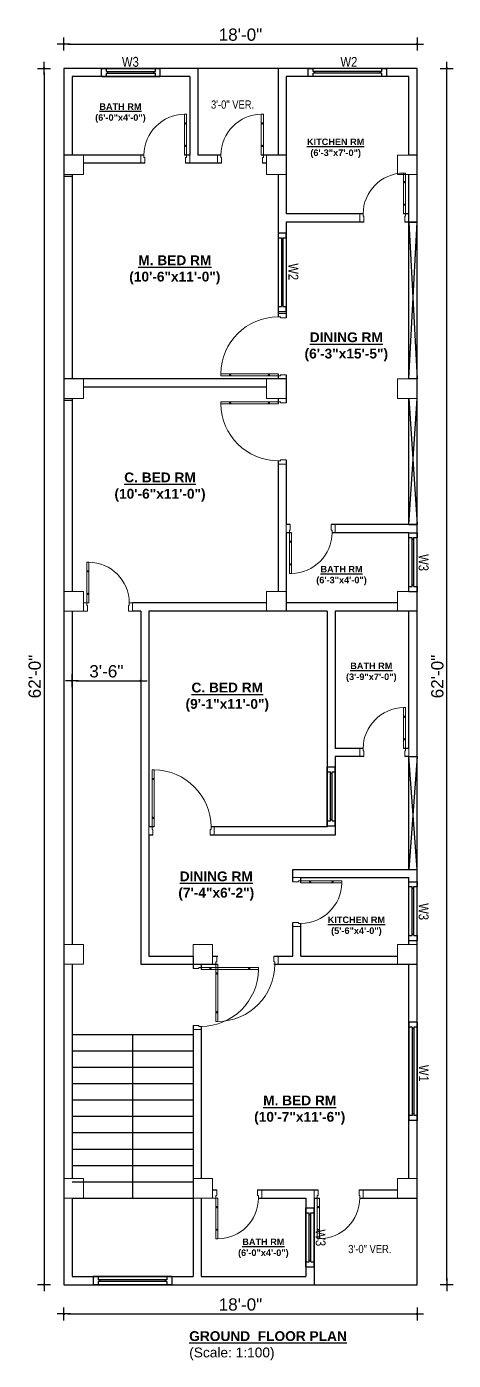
# Model space of a CAD drawing. Header units: inches. Extents: x -4010 to 92088, y -38563 to -1318.
# Drawn here: x 44866 to 45127, y -22520 to -21704 of the extents above; entities that cross this region are included whole.
import ezdxf

# ---------------------------------------------------------------- set-up
doc = ezdxf.new("R2010")
doc.units = ezdxf.units.IN
doc.header["$MEASUREMENT"] = 0
doc.header["$PDMODE"] = 99
for name, color, linetype, lineweight in [('1-FOUNDATION DIM', 31, 'Continuous', 5), ('Colour 09', 210, 'Continuous', 9), ('door', 132, 'Continuous', 15)]:
    doc.layers.add(name, color=color, linetype=linetype, lineweight=lineweight)
for name, color, linetype in [('Brick wall', 3, 'Continuous'), ('col', 5, 'Continuous'), ('TEX', 7, 'Continuous'), ('WINDOOR', 7, 'Continuous')]:
    doc.layers.add(name, color=color, linetype=linetype)
doc.styles.add('ARIAL', font='arial.ttf')
doc.styles.get("Standard").update_dxf_attribs({"font": 'ARIALN.TTF'})
doc.dimstyles.new('3-8', dxfattribs={"dimscale": 1.25, "dimtxt": 6, "dimasz": 2, "dimexe": 0.18, "dimexo": 6, "dimgap": 0, "dimtad": 0, "dimdec": 0, "dimzin": 3, "dimdsep": 46, "dimlunit": 3, "dimtxsty": 'ARIAL', "dimblk": 'DD', "dimcen": 1, "dimse1": 1, "dimse2": 1, "dimclrd": 256, "dimclrt": 256, "dimadec": 0, "dimazin": 0, "dimtfac": 0.5, "dimtdec": 0, "dimtmove": 2, "dimatfit": 0, "dimfxl": 0.18, "dimtvp": 0.75, "dimfrac": 1, "dimtolj": 1, "dimtzin": 0, "dimarcsym": 0})

# ---------------------------------------------------------------- blocks, each defined once
blk = doc.blocks.new('A$C30843580')
at = {"layer": 'Colour 09'}
for p, q in [((0, 12), (12, 12)), ((0, 0), (0, 12)), ((12, 12), (12, 0)), ((12, 0), (0, 0))]:
    blk.add_line(p, q, dxfattribs=at)
blk = doc.blocks.new('D40')
at = {"layer": 'door'}
for p, q in [((2, 5), (2, 39.97)), ((3.25, 39.97), (2, 39.97)), ((2.4, 33.97), (2, 33.97)), ((2.4, 33.97), (2.4, 34.72)), ((2.85, 34.72), (2.4, 34.72)), ((2.85, 33.97), (2.85, 34.72)), ((3.25, 33.97), (2.85, 33.97)), ((3.25, 5), (3.25, 39.97)), ((2, 11), (2.4, 11)), ((2.4, 10.25), (2.4, 11)), ((2.4, 10.25), (2.85, 10.25)), ((2.85, 10.25), (2.85, 11)), ((2.85, 11), (3.25, 11)), ((0, 0), (0, 5)), ((0, 5), (2, 5)), ((2.5, 0), (0, 0)), ((2, 5), (2, 3.5)), ((2, 5), (3.25, 5)), ((2, 3.5), (2.5, 3.5)), ((2.5, 3.5), (2.5, 0)), ((38, 3.5), (37.5, 3.5)), ((37.5, 3.5), (37.5, 0)), ((37.5, 0), (40, 0)), ((40, 5), (38, 5)), ((38, 5), (38, 3.5)), ((40, 0), (40, 5))]:
    blk.add_line(p, q, dxfattribs=at)
blk.add_arc((2.88, 4.86), 35.12, 0.23178, 89.39304, dxfattribs=at)
blk = doc.blocks.new('D30')
at = {"layer": 'door'}
for p, q in [((2, 5), (2, 29.97)), ((3.25, 29.97), (2, 29.97)), ((2.4, 23.97), (2.4, 24.72)), ((2.85, 24.72), (2.4, 24.72)), ((2.85, 23.97), (2.85, 24.72)), ((3.25, 5), (3.25, 29.97)), ((2.4, 23.97), (2, 23.97)), ((3.25, 23.97), (2.85, 23.97)), ((2, 11), (2.4, 11)), ((2.4, 10.25), (2.4, 11)), ((2.4, 10.25), (2.85, 10.25)), ((2.85, 10.25), (2.85, 11)), ((2.85, 11), (3.25, 11)), ((0, 0), (0, 5)), ((0, 5), (2, 5)), ((2.5, 0), (0, 0)), ((2, 5), (2, 3.5)), ((2, 5), (3.25, 5)), ((2, 3.5), (2.5, 3.5)), ((2.5, 3.5), (2.5, 0)), ((28, 3.5), (27.5, 3.5)), ((27.5, 3.5), (27.5, 0)), ((27.5, 0), (30, 0)), ((30, 5), (28, 5)), ((28, 5), (28, 3.5)), ((30, 0), (30, 5))]:
    blk.add_line(p, q, dxfattribs=at)
blk.add_arc((2.89, 4.86), 25.11, 0.32038, 89.17273, dxfattribs=at)
blk = doc.blocks.new('DD')
for p, q in [((-1.6, 0), (1.6, 0)), ((0, 1.6), (0, -1.6))]:
    blk.add_line(p, q)
at = {"const_width": 0.3}
blk.add_lwpolyline([(-0.15, 0, 1), (0.15, 0, 1)], format="xyb", close=True, dxfattribs=at)
blk = doc.blocks.new('*D753')
at = {"layer": 'Brick wall', "lineweight": -2}
blk.add_line((44896.41, -22104.35), (44933.41, -22104.35), dxfattribs=at)
at = {"layer": 'Defpoints', "color": 0}
for p in [(44893.91, -22061.77), (44935.91, -22061.77), (44935.91, -22104.35)]:
    blk.add_point(p, dxfattribs=at)
at = {"layer": 'Brick wall', "lineweight": -2, "xscale": 2.5, "yscale": 2.5, "zscale": 2.5, "rotation": 180}
blk.add_blockref('DD', (44893.91, -22104.35), dxfattribs=at)
at = {"layer": 'Brick wall', "lineweight": -2, "xscale": 2.5, "yscale": 2.5, "zscale": 2.5}
blk.add_blockref('DD', (44935.91, -22104.35), dxfattribs=at)
at = {"layer": 'Brick wall', "insert": (44914.91, -22098.6), "char_height": 7.5, "attachment_point": 5, "style": 'ARIAL'}
blk.add_mtext('\\A1;3\'-6"', dxfattribs=at)
blk = doc.blocks.new("Windoo 4'")
at = {"layer": 'WINDOOR'}
for p, q in [((24, 5), (-24, 5)), ((-24, 5), (-24, 0)), ((24, 0), (-24, 0)), ((-24, 0), (-21, 0)), ((-21, 5), (-21, 3)), ((21, 3), (-21, 3)), ((21, 2), (-21, 2)), ((-21, 2), (-21, 0)), ((-20, 3), (-20, 2)), ((20, 3), (20, 2)), ((24, 5), (21, 5)), ((21, 5), (21, 3)), ((21, 2), (21, 0)), ((21, 0), (24, 0)), ((24, 5), (24, 0))]:
    blk.add_line(p, q, dxfattribs=at)
blk = doc.blocks.new('W-3FT')
at = {"layer": 'WINDOOR'}
for p, q in [((-36, 0), (-36, -5)), ((-36, 0), (-33, 0)), ((-36, 0), (0, 0)), ((-33, 0), (-33, -2)), ((-3, 0), (-3, -2)), ((0, 0), (0, -5)), ((-33, -5), (-36, -5)), ((-36, -5), (0, -5)), ((-33, -2), (-3, -2)), ((-33, -3), (-33, -5)), ((-33, -3), (-3, -3)), ((-32, -2), (-32, -3)), ((-4, -2), (-4, -3)), ((-3, -3), (-3, -5)), ((0, -5), (-3, -5))]:
    blk.add_line(p, q, dxfattribs=at)
blk = doc.blocks.new('W-1')
at = {"layer": 'WINDOOR'}
for p, q in [((-60, 0), (-60, -5)), ((-60, 0), (-57, 0)), ((-60, 0), (0, 0)), ((-57, 0), (-57, -2)), ((-3, 0), (-3, -2)), ((0, 0), (0, -5)), ((-57, -5), (-60, -5)), ((-60, -5), (0, -5)), ((-57, -2), (-3, -2)), ((-57, -3), (-57, -5)), ((-57, -3), (-3, -3)), ((-56, -2), (-56, -3)), ((-4, -2), (-4, -3)), ((-3, -3), (-3, -5)), ((0, -5), (-3, -5))]:
    blk.add_line(p, q, dxfattribs=at)
blk = doc.blocks.new('*D754')
at = {"layer": 'col', "lineweight": -2}
blk.add_line((44891.41, -21714.93), (45102.41, -21714.93), dxfattribs=at)
at = {"layer": 'Defpoints', "color": 0}
for p in [(45104.91, -21714.93), (44888.91, -21729.77), (45104.91, -21729.77)]:
    blk.add_point(p, dxfattribs=at)
at = {"layer": 'col', "lineweight": -2, "xscale": 2.5, "yscale": 2.5, "zscale": 2.5, "rotation": 180}
blk.add_blockref('DD', (44888.91, -21714.93), dxfattribs=at)
at = {"layer": 'col', "lineweight": -2, "xscale": 2.5, "yscale": 2.5, "zscale": 2.5}
blk.add_blockref('DD', (45104.91, -21714.93), dxfattribs=at)
at = {"layer": 'col', "insert": (44996.91, -21709.18), "char_height": 7.5, "attachment_point": 5, "style": 'ARIAL'}
blk.add_mtext('\\A1;18\'-0"', dxfattribs=at)
blk = doc.blocks.new('*D755')
at = {"layer": 'col', "lineweight": -2}
blk.add_line((44876.86, -21732.27), (44876.86, -22471.27), dxfattribs=at)
at = {"layer": 'Defpoints', "color": 0}
for p in [(44888.91, -21729.77), (44876.86, -22473.77), (44888.91, -22473.77)]:
    blk.add_point(p, dxfattribs=at)
at = {"layer": 'col', "lineweight": -2, "xscale": 2.5, "yscale": 2.5, "zscale": 2.5}
for p, rotation in [((44876.86, -21729.77), 90), ((44876.86, -22473.77), 270)]:
    blk.add_blockref('DD', p, dxfattribs=dict(at, rotation=rotation))
at = {"layer": 'col', "insert": (44871.12, -22101.77), "char_height": 7.5, "attachment_point": 5, "rotation": 90, "style": 'ARIAL'}
blk.add_mtext('\\A1;62\'-0"', dxfattribs=at)
blk = doc.blocks.new('*D756')
at = {"layer": 'col', "lineweight": -2}
blk.add_line((44891.41, -22491.66), (45102.41, -22491.66), dxfattribs=at)
at = {"layer": 'Defpoints', "color": 0}
for p in [(44888.91, -22472.57), (45104.91, -22473.77), (45104.91, -22491.66)]:
    blk.add_point(p, dxfattribs=at)
at = {"layer": 'col', "lineweight": -2, "xscale": 2.5, "yscale": 2.5, "zscale": 2.5, "rotation": 180}
blk.add_blockref('DD', (44888.91, -22491.66), dxfattribs=at)
at = {"layer": 'col', "lineweight": -2, "xscale": 2.5, "yscale": 2.5, "zscale": 2.5}
blk.add_blockref('DD', (45104.91, -22491.66), dxfattribs=at)
at = {"layer": 'col', "insert": (44996.91, -22485.92), "char_height": 7.5, "attachment_point": 5, "style": 'ARIAL'}
blk.add_mtext('\\A1;18\'-0"', dxfattribs=at)
blk = doc.blocks.new('*D757')
at = {"layer": 'col', "lineweight": -2}
blk.add_line((45123.07, -22471.27), (45123.07, -21732.27), dxfattribs=at)
at = {"layer": 'Defpoints', "color": 0}
for p in [(45104.91, -21729.77), (45123.07, -21729.77), (45104.91, -22473.77)]:
    blk.add_point(p, dxfattribs=at)
at = {"layer": 'col', "lineweight": -2, "xscale": 2.5, "yscale": 2.5, "zscale": 2.5}
for p, rotation in [((45123.07, -21729.77), 90), ((45123.07, -22473.77), 270)]:
    blk.add_blockref('DD', p, dxfattribs=dict(at, rotation=rotation))
at = {"layer": 'col', "insert": (45117.33, -22101.77), "char_height": 7.5, "attachment_point": 5, "rotation": 90, "style": 'ARIAL'}
blk.add_mtext('\\A1;62\'-0"', dxfattribs=at)

msp = doc.modelspace()

# ---------------------------------------------------------------- linework, layer by layer
at = {"layer": 'Brick wall'}
for p, q in [((44888.91, -21729.772), (44888.91, -22473.772)), ((45104.91, -21729.772), (44888.91, -21729.772)), ((44970.91, -21729.772), (44970.91, -21782.772)), ((45019.91, -21729.772), (45019.91, -21782.772)), ((45104.91, -22473.772), (45104.91, -21729.772)), ((44893.91, -21734.772), (44893.91, -21782.772)), ((44965.91, -21734.772), (44893.91, -21734.772)), ((44893.91, -21734.772), (44893.91, -21782.772)), ((44965.91, -21734.772), (44965.91, -21782.772)), ((45099.91, -21734.772), (45024.91, -21734.772)), ((45024.91, -21734.772), (45024.91, -21818.772)), ((45099.91, -21782.772), (45099.91, -21734.772)), ((45099.91, -21782.772), (45099.91, -21734.772)), ((44937.91, -21782.772), (44888.91, -21782.772)), ((44938.41, -21787.772), (44900.91, -21787.772)), ((44965.91, -21782.772), (44962.66, -21782.772)), ((44985.41, -21787.772), (44963.41, -21787.772)), ((44984.91, -21782.772), (44970.91, -21782.772)), ((45024.91, -21782.772), (45009.66, -21782.772)), ((45012.91, -21787.772), (45010.41, -21787.772)), ((45104.91, -21782.772), (45099.91, -21782.772)), ((44888.91, -21795.772), (44893.91, -21795.772)), ((44893.91, -21794.772), (44893.91, -21919.772)), ((45019.91, -21794.772), (45019.91, -21881.772)), ((45099.91, -21818.772), (45099.91, -21794.772)), ((45099.91, -21919.772), (45099.91, -21794.772)), ((45071.91, -21818.772), (45024.91, -21818.772)), ((45099.91, -21818.772), (45096.66, -21818.772)), ((45024.91, -21823.772), (45024.91, -21882.272)), ((45072.41, -21823.772), (45024.91, -21823.772)), ((45099.91, -21823.772), (45097.41, -21823.772)), ((45099.91, -21919.772), (45099.91, -21823.772)), ((45099.91, -21823.772), (45104.91, -21823.772)), ((45099.91, -21919.772), (45104.91, -21823.772)), ((45104.91, -21823.772), (45099.91, -21823.772)), ((45099.91, -21823.772), (45104.91, -21919.772)), ((45024.91, -21919.772), (44888.91, -21919.772)), ((45019.91, -21916.522), (45019.91, -21919.772)), ((45024.91, -21917.272), (45024.91, -21934.272)), ((45104.91, -21919.772), (45099.91, -21919.772)), ((45012.91, -21924.772), (44900.91, -21924.772)), ((44888.91, -21932.772), (44893.91, -21932.772)), ((44893.91, -21931.772), (44893.91, -22049.772)), ((44893.91, -21931.772), (44893.91, -22049.772)), ((45019.91, -21931.772), (45019.91, -21935.022)), ((45099.91, -22008.772), (45099.91, -21931.772)), ((45099.91, -22008.772), (45099.91, -21931.772)), ((45099.91, -21931.772), (45104.91, -22008.772)), ((45099.91, -22008.772), (45104.91, -21931.772)), ((45019.91, -21969.772), (45019.91, -22049.772)), ((45024.91, -21969.272), (45024.91, -22008.772)), ((45027.41, -22008.772), (45024.91, -22008.772)), ((45099.91, -22008.772), (45052.41, -22008.772)), ((45099.91, -22008.772), (45097.41, -22008.772)), ((45099.91, -22008.772), (45104.91, -22008.772)), ((45104.91, -22008.772), (45099.91, -22008.772)), ((45024.91, -22013.772), (45024.91, -22061.772)), ((45028.16, -22013.772), (45024.91, -22013.772)), ((45099.91, -22013.772), (45052.91, -22013.772)), ((45099.91, -22013.772), (45096.66, -22013.772)), ((45099.91, -22049.772), (45099.91, -22013.772)), ((45012.91, -22056.772), (44930.91, -22056.772)), ((45092.91, -22056.772), (45024.91, -22056.772)), ((44893.91, -22061.772), (44893.91, -22265.772)), ((44935.91, -22061.772), (44930.91, -22061.772)), ((44935.91, -22061.772), (44935.91, -22272.772)), ((44935.91, -22061.772), (44935.91, -22277.772)), ((44940.91, -22061.772), (44940.91, -22193.772)), ((45049.91, -22061.772), (44940.91, -22061.772)), ((45049.91, -22061.772), (45049.91, -22193.772)), ((45104.91, -22061.772), (45054.91, -22061.772)), ((45054.91, -22061.772), (45054.91, -22145.772)), ((45099.91, -22145.772), (45099.91, -22061.772)), ((45099.91, -22145.772), (45099.91, -22061.772)), ((45071.91, -22145.772), (45054.91, -22145.772)), ((45099.91, -22145.772), (45096.66, -22145.772)), ((45054.91, -22150.772), (45054.91, -22198.772)), ((45072.41, -22150.772), (45054.91, -22150.772)), ((45099.91, -22150.772), (45097.41, -22150.772)), ((45099.91, -22219.772), (45099.91, -22150.772)), ((45099.91, -22219.772), (45099.91, -22150.772)), ((45099.91, -22150.772), (45104.91, -22150.772)), ((45104.91, -22219.772), (45099.91, -22150.772)), ((45099.91, -22150.772), (45104.91, -22150.772)), ((45104.91, -22150.772), (45099.91, -22219.772)), ((44944.16, -22193.772), (44940.91, -22193.772)), ((45049.91, -22193.772), (44978.91, -22193.772)), ((44940.91, -22198.772), (44940.91, -22272.772)), ((44943.41, -22198.772), (44940.91, -22198.772)), ((45054.91, -22198.772), (44978.41, -22198.772)), ((45028.91, -22219.772), (45099.91, -22219.772)), ((45028.91, -22227.272), (45028.91, -22219.772)), ((45099.91, -22219.772), (45104.91, -22219.772)), ((45033.91, -22224.772), (45099.91, -22224.772)), ((45033.91, -22228.022), (45033.91, -22224.772)), ((45099.91, -22265.772), (45099.91, -22224.772)), ((45099.91, -22265.772), (45099.91, -22224.772)), ((45028.91, -22272.772), (45028.91, -22252.272)), ((45033.91, -22272.772), (45033.91, -22252.772)), ((44893.91, -22277.772), (44893.91, -22408.772)), ((44935.91, -22277.772), (44982.41, -22277.772)), ((44940.91, -22272.772), (44967.91, -22272.772)), ((44967.91, -22272.772), (44967.91, -22280.272)), ((44972.91, -22277.772), (44972.91, -22281.022)), ((44979.91, -22272.772), (44983.16, -22272.772)), ((45017.41, -22277.772), (45104.91, -22277.772)), ((45017.91, -22272.772), (45028.91, -22272.772)), ((45033.91, -22272.772), (45092.91, -22272.772)), ((45099.91, -22408.772), (45099.91, -22277.772)), ((45099.91, -22408.772), (45099.91, -22277.772)), ((44967.91, -22315.272), (44967.91, -22468.772)), ((44972.91, -22315.772), (44972.91, -22408.772)), ((44893.91, -22320.772), (44967.91, -22320.772)), ((44930.91, -22320.772), (44930.91, -22420.772)), ((44893.91, -22330.772), (44967.91, -22330.772)), ((44893.91, -22340.772), (44967.91, -22340.772)), ((44893.91, -22350.772), (44967.91, -22350.772)), ((44893.91, -22360.772), (44967.91, -22360.772)), ((44893.91, -22370.772), (44967.91, -22370.772)), ((44893.91, -22380.772), (44967.91, -22380.772)), ((44893.91, -22390.772), (44967.91, -22390.772)), ((44893.91, -22400.772), (44967.91, -22400.772)), ((44893.91, -22410.772), (44967.91, -22410.772)), ((44979.91, -22415.772), (44982.41, -22415.772)), ((45007.41, -22415.772), (45044.41, -22415.772)), ((45069.41, -22415.772), (45092.91, -22415.772)), ((44893.91, -22420.772), (44893.91, -22468.772)), ((44893.91, -22420.772), (44893.91, -22468.772)), ((44893.91, -22420.772), (44967.91, -22420.772)), ((44972.91, -22420.772), (44972.91, -22468.772)), ((44972.91, -22420.772), (44972.91, -22468.772)), ((45007.91, -22420.772), (45036.91, -22420.772)), ((45036.91, -22420.772), (45036.91, -22468.772)), ((45041.91, -22420.772), (45041.91, -22473.772)), ((45041.91, -22420.772), (45045.16, -22420.772)), ((45069.91, -22420.772), (45104.91, -22420.772)), ((44888.91, -22473.772), (45104.91, -22473.772)), ((44893.91, -22468.772), (44967.91, -22468.772)), ((44972.91, -22468.772), (45036.91, -22468.772))]:
    msp.add_line(p, q, dxfattribs=at)

# ---------------------------------------------------------------- block references
at = {"layer": '1-FOUNDATION DIM', "xscale": -1}
for p in [(44965.91, -21787.772), (45012.91, -21787.772), (45099.91, -21823.772), (45099.91, -22150.772)]:
    msp.add_blockref('D30', p, dxfattribs=at)
at = {"layer": '1-FOUNDATION DIM'}
for name, p, rotation in [('D40', (45024.91, -21919.772), 90), ('D30', (45028.91, -22224.772), 270), ('D40', (44967.904, -22277.772), 270)]:
    msp.add_blockref(name, p, dxfattribs=dict(at, rotation=rotation))
at = {"layer": '1-FOUNDATION DIM', "xscale": -1}
for name, p, rotation in [('D40', (45024.91, -21931.772), 90), ('D30', (45024.91, -22008.772), 180), ('D40', (44979.91, -22272.772), 180), ('D30', (44979.91, -22415.772), 180), ('D30', (45041.91, -22415.772), 180)]:
    msp.add_blockref(name, p, dxfattribs=dict(at, rotation=rotation))
at = {"layer": '1-FOUNDATION DIM'}
for name, p in [('D30', (44900.91, -22061.772)), ('D40', (44940.91, -22198.772))]:
    msp.add_blockref(name, p, dxfattribs=at)
at = {"layer": 'Brick wall', "xscale": -1, "rotation": 180}
for name, p in [('W-3FT', (44947.91, -21734.772)), ("Windoo 4'", (45062.41, -21729.772))]:
    msp.add_blockref(name, p, dxfattribs=at)
at = {"layer": 'Brick wall', "rotation": 90}
for name, p in [("Windoo 4'", (45024.91, -21854.415)), ('W-3FT', (45099.91, -22013.772)), ('W-3FT', (45049.91, -22157.018)), ('W-3FT', (45099.91, -22227.272)), ('W-3FT', (45036.91, -22426.772))]:
    msp.add_blockref(name, p, dxfattribs=at)
at = {"layer": 'Brick wall'}
msp.add_blockref("Windoo 4'", (44930.91, -22473.772), dxfattribs=at)
at = {"layer": 'Colour 09', "xscale": -1}
for p in [(44900.91, -21794.772), (45024.91, -21794.772), (45104.91, -21794.772), (44900.91, -21931.772), (45024.91, -21931.772), (45104.91, -21931.772), (44900.91, -22061.772), (45024.91, -22061.772), (45104.91, -22061.772), (44900.91, -22277.772), (44979.91, -22277.772), (45104.91, -22277.772), (44900.91, -22420.772), (44979.91, -22420.772), (45104.91, -22420.772)]:
    msp.add_blockref('A$C30843580', p, dxfattribs=at)
at = {"layer": 'WINDOOR', "ltscale": 10, "rotation": 270}
msp.add_blockref('W-1', (45104.91, -22373.272), dxfattribs=at)

# ---------------------------------------------------------------- texts
at = {"layer": 'TEX', "linetype": 'ByBlock'}
for s, insert, char_height, width, attachment_point in [('W3', (44924.454, -21722.771), 6, 18.77154, 1), ('W2', (45058.065, -21722.798), 6, 18.77154, 1), ('3\'-0" VER.', (44992.086, -21754.462), 5, 75.17356, 8), ('3\'-0" VER.', (45076.031, -22454.523), 5, 75.17356, 8)]:
    msp.add_mtext(s, dxfattribs=dict(at, insert=insert, char_height=char_height, width=width, attachment_point=attachment_point))
at = {"layer": 'TEX'}
for s, insert, char_height, width, attachment_point in [('{\\fArial|b1|i0|c0|p34;\\LBATH RM\\P\\l(6\'-0"x4\'-0")}', (44923.532, -21757.099), 4, 86.60934, 5), ('{\\fArial|b1|i0|c0|p34;\\LKITCHEN RM\\P\\l(6\'-3"x7\'-0")}', (45055.124, -21778.639), 4, 86.60934, 5), ('{\\fArial|b1|i0|c0|p34;\\LM. BED RM \\P\\l(10\'-6"x11\'-0")}', (44956.777, -21853.051), 6, 86.60934, 5), ('{\\fArial|b1|i0|c0|p34;\\LDINING RM\\P\\l(6\'-3"x15\'-5")}', (45061.64, -21900.136), 6, 77.58745, 5), ('{\\fArial|b1|i0|c0|p34;\\LC. BED RM \\P\\l(10\'-6"x11\'-0")}', (44947.728, -21985.868), 6, 86.60934, 5), ('{\\fArial|b1|i0|c0|p34;\\LBATH RM\\P\\l(6\'-3"x4\'-0")}', (45058.726, -22040.027), 4, 86.60934, 5), ('{\\fArial|b1|i0|c0|p34;\\LBATH RM\\P\\l(3\'-9"x7\'-0")}', (45076.92, -22099.196), 4, 86.60934, 5), ('{\\fArial|b1|i0|c0|p34;\\LC. BED RM \\P\\l(9\'-1"x11\'-0")}', (44988.862, -22114.415), 6, 86.60934, 5), ('{\\fArial|b1|i0|c0|p34;\\LDINING RM\\P\\l(7\'-4"x6\'-2")}', (44982.114, -22229.905), 6, 77.58745, 5), ('{\\fArial|b1|i0|c0|p34;\\LKITCHEN RM\\P\\l(5\'-6"x4\'-0")}', (45067.82, -22254.495), 4, 86.60934, 5), ('{\\fArial|b1|i0|c0|p34;\\LM. BED RM \\P\\l(10\'-7"x11\'-6")}', (45033.151, -22366.992), 6, 86.60934, 5), ('{\\fArial|b1|i0|c0|p34;\\LBATH RM\\P\\l(6\'-0"x4\'-0")}', (45010.925, -22451.483), 4, 86.60934, 5), ('{\\fArial Rounded MT Bold|b0|i0|c0|p34;\\LGROUND  FLOOR PLAN\\P\\fArial|b0|i0|c0|p34;\\l(Scale: 1:100)}', (44965.585, -22502.228), 6, 271.47295, 1)]:
    msp.add_mtext(s, dxfattribs=dict(at, insert=insert, char_height=char_height, width=width, attachment_point=attachment_point))
at = {"layer": 'TEX', "linetype": 'ByBlock', "char_height": 6, "width": 18.77154, "rotation": 270}
for s, insert, attachment_point in [('W2', (45026.274, -21849.02), 7), ('W3', (45111.911, -22037.228), 3), ('W3', (45111.911, -22250.728), 3), ('{\\fArial Narrow|b0|i0|c0|p34;W1}', (45106.059, -22339.283), 7), ('W3', (45048.911, -22450.228), 3)]:
    msp.add_mtext(s, dxfattribs=dict(at, insert=insert, attachment_point=attachment_point))

# ---------------------------------------------------------------- dimensions: what is measured, and where the dimension line sits
at = {"layer": 'Brick wall'}
dim = msp.add_linear_dim(base=(44935.91, -22104.35), p1=(44893.91, -22061.772), p2=(44935.91, -22061.772), dimstyle='3-8', dxfattribs=at)
dim.commit()
dim.dimension.update_dxf_attribs({"geometry": '*D753', "text_midpoint": (44914.91, -22098.603)})
at = {"layer": 'col'}
for base, p1, p2, picture, middle in [((45104.91, -21714.927), (44888.91, -21729.772), (45104.91, -21729.772), '*D754', (44996.91, -21709.183)), ((45104.91, -22491.664), (44888.91, -22472.567), (45104.91, -22473.772), '*D756', (44996.91, -22485.92))]:
    dim = msp.add_linear_dim(base=base, p1=p1, p2=p2, dimstyle='3-8', dxfattribs=at)
    dim.commit()
    dim.dimension.update_dxf_attribs({"geometry": picture, "text_midpoint": middle})
for base, p1, p2, picture, middle in [((44876.861, -22473.772), (44888.91, -21729.772), (44888.91, -22473.772), '*D755', (44871.117, -22101.772)), ((45123.073, -21729.772), (45104.91, -22473.772), (45104.91, -21729.772), '*D757', (45117.329, -22101.772))]:
    dim = msp.add_linear_dim(base=base, p1=p1, p2=p2, angle=90, dimstyle='3-8', dxfattribs=at)
    dim.commit()
    dim.dimension.update_dxf_attribs({"geometry": picture, "text_midpoint": middle})

doc.saveas('drawing.dxf')
